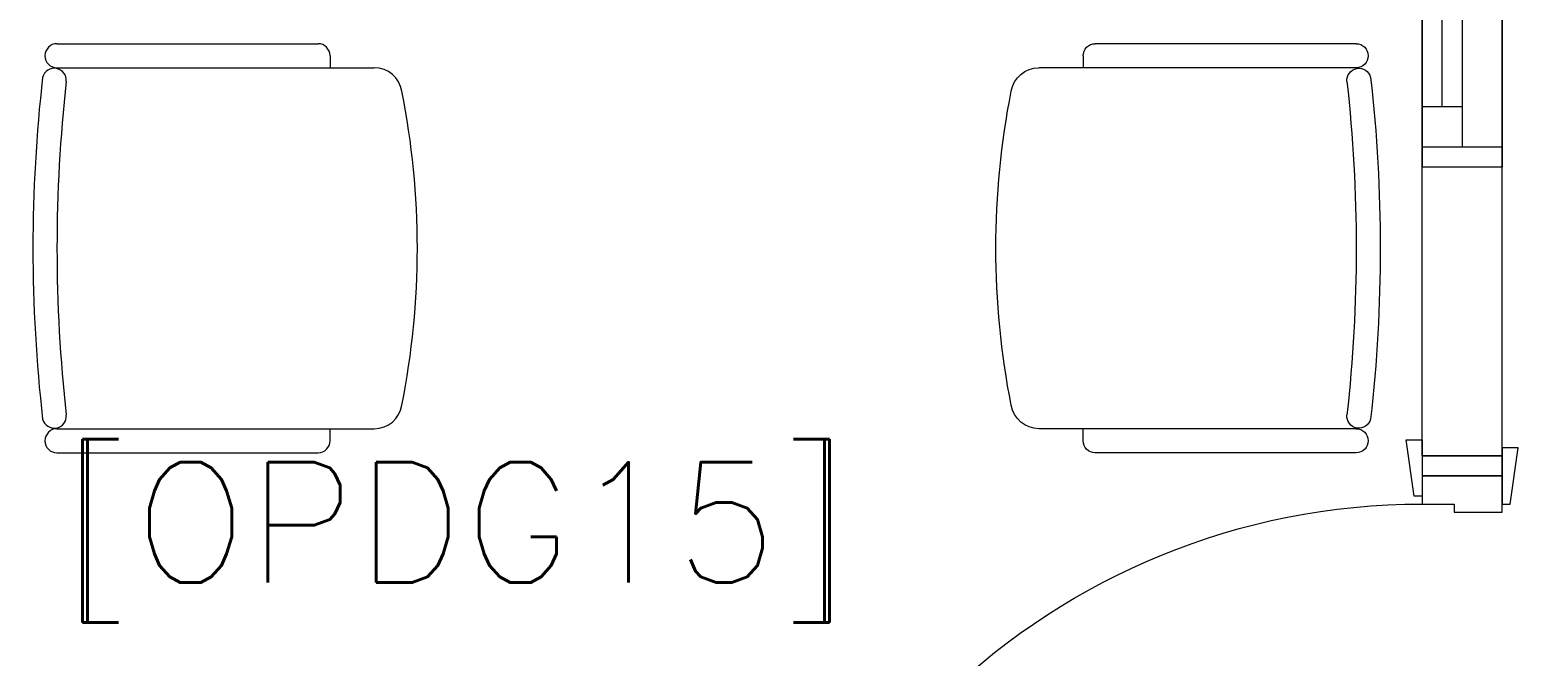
# Model space of a CAD drawing. Header units: inches. Extents: x -501855 to 57169, y -29325 to 19878.
# Drawn here: x 15961 to 17818, y -6337 to -5556 of the extents above; entities that cross this region are included whole.
import ezdxf

# ---------------------------------------------------------------- set-up
doc = ezdxf.new("R2010")
doc.units = ezdxf.units.IN
doc.header["$LTSCALE"] = 25
doc.header["$MEASUREMENT"] = 0
doc.linetypes.add('DASHDOT', pattern=[25.4, 12.7, -6.35, 0, -6.35])
doc.layers.get('0').update_dxf_attribs({"color": 8})
for name, color, linetype, lineweight in [('00-Ground Floor$0$72_EGR_BASE_TEXT', 252, 'Continuous', 5), ('00-Ground Floor$0$Aluminum', 251, 'Continuous', 5), ('00-Ground Floor$0$LOADING', 253, 'Continuous', 5), ('00-Ground Floor$0$Walls', 251, 'Continuous', 5), ('00-Ground Floor$0$Wooden Joinery', 251, 'Continuous', 5), ('E-LITE-CLNG-CNDT', 6, 'DASHDOT', 35)]:
    doc.layers.add(name, color=color, linetype=linetype, lineweight=lineweight)
doc.styles.add('00-Ground Floor$0$SIMPLEX', font='SIMPLEX.shx', dxfattribs={"height": 150})

# ---------------------------------------------------------------- blocks, each defined once
blk = doc.blocks.new('00-Ground Floor$0$A$C72370EFE')
at = {"layer": '00-Ground Floor$0$Wooden Joinery'}
for p, q in [((-0.01, -0.03), (-0.01, -0.07)), ((0, -0.03), (-0.01, -0.03)), ((0.04, -0.03), (0.05, -0.03)), ((0.05, -0.03), (0.05, -0.07)), ((-0.01, -0.04), (-0.02, -0.04)), ((0.05, -0.04), (0.06, -0.04)), ((-0.05, -0.07), (-0.05, -0.16)), ((-0.03, -0.07), (-0.03, -0.16)), ((-0.01, -0.06), (-0.02, -0.06)), ((0, -0.07), (-0.01, -0.07)), ((0.04, -0.07), (0.05, -0.07)), ((0.05, -0.06), (0.06, -0.06)), ((0.07, -0.07), (0.07, -0.16)), ((0.09, -0.07), (0.09, -0.16)), ((-0.01, -0.17), (-0.02, -0.17)), ((-0.01, -0.17), (-0.01, -0.19)), ((0.05, -0.17), (0.06, -0.17)), ((0.05, -0.17), (0.05, -0.19)), ((-0.01, -0.19), (-0.02, -0.19)), ((0.05, -0.19), (0.06, -0.19))]:
    blk.add_line(p, q, dxfattribs=at)
for centre, radius, start, end in [((-0.02, -0.07), 0.03, 90, 180), ((0.06, -0.07), 0.03, 0, 90), ((-0.02, -0.07), 0.01, 90, 180), ((0.06, -0.07), 0.01, 0, 90), ((-0.02, -0.16), 0.03, 180, 270), ((-0.02, -0.16), 0.01, 180, 270), ((0.06, -0.16), 0.01, 270, 0), ((0.06, -0.16), 0.03, 270, 0)]:
    blk.add_arc(centre, radius, start, end, dxfattribs=at)
blk = doc.blocks.new('00-Ground Floor$0$A$C5DAD61B4')
at = {"layer": '00-Ground Floor$0$Wooden Joinery'}
for points in [[(80, 959.1), (80, 969.1), (10, 979.1), (10, 959.1)], [(940, 959.1), (940, 969.1), (1010, 979.1), (1010, 959.1)], [(70, 859.1), (70, 849.1), (0, 839.1), (0, 859.1)], [(120, 859.1), (120, 0), (80, 0), (80, 859.1)], [(950, 859.1), (950, 849.1), (1020, 839.1), (1020, 859.1)]]:
    blk.add_lwpolyline(points, close=True, dxfattribs=at)
for points in [[(45, 859.1), (45, 959.1), (20, 959.1), (20, 859.1), (45, 859.1)], [(45, 859.1), (80, 859.1), (80, 899.1), (90, 899.1), (90, 959.1), (45, 959.1), (45, 859.1)], [(975, 859.1), (940, 859.1), (940, 899.1), (930, 899.1), (930, 959.1), (975, 959.1), (975, 859.1)], [(975, 859.1), (975, 959.1), (1000, 959.1), (1000, 859.1), (975, 859.1)]]:
    blk.add_lwpolyline(points, dxfattribs=at)
blk.add_arc((80, 859.1), 860, 272.666, 0, dxfattribs=at)
at = {"layer": '00-Ground Floor$0$Wooden Joinery', "xscale": 999.9999999998854, "yscale": 999.9999999998854, "zscale": 999.9999999998854, "rotation": 180}
blk.add_blockref('00-Ground Floor$0$A$C72370EFE', (120, 0), dxfattribs=at)
blk = doc.blocks.new('00-Ground Floor$0$GF21016-P')
at = {"layer": '00-Ground Floor$0$LOADING', "extrusion": (-1.24384e-09, -1.20261e-09, -1)}
for p, q in [((0.0128, 0.0179), (0.0128, 0.4136)), ((0.4628, 0.0179), (0.4628, 0.4136)), ((-0.0022, 0.3585), (0.0128, 0.3585)), ((0.4778, 0.3585), (0.4628, 0.3585)), ((-0.0172, 0.0179), (-0.0172, 0.3435)), ((0.4928, 0.0179), (0.4928, 0.3435)), ((0.4778, 0.0029), (0.4778, 0.0029))]:
    blk.add_line(p, q, dxfattribs=at)
for centre, radius, start, end in [((-0.2378, -0.5362), 1.0036, 78.7568, 101.2432), ((-0.0478, 0.4136), 0.035, 0, 80.6557), ((-0.4278, 0.4136), 0.035, 99.3443, 180), ((0.0022, 0.3435), 0.015, 0, 90), ((-0.4778, 0.3435), 0.015, 90, 180), ((-0.0284, 0.0145), 0.015, 284.3864, 95.5209), ((-0.2378, 1.8928), 1.8749, 263.6341, 276.3659), ((-0.4471, 0.0145), 0.015, 84.4791, 255.6136), ((0.0022, 0.0179), 0.015, 270, 0), ((0.0022, 0.0179), 0.015, 180, 270), ((-0.2378, 1.8734), 1.8855, 263.5119, 276.4881), ((-0.4778, 0.0179), 0.015, 270, 0), ((-0.4778, 0.0179), 0.015, 180, 270)]:
    blk.add_arc(centre, radius, start, end, dxfattribs=at)
blk = doc.blocks.new('00-Ground Floor$0$A$C37be4daf')
at = {"layer": '00-Ground Floor$0$Aluminum'}
for p, q in [((1416, 598.2), (216, 598.2)), ((241, 498.2), (241, 598.2)), ((291, 548.2), (291, 598.2)), ((1341, 548.2), (1341, 598.2)), ((1391, 498.2), (1391, 598.2)), ((291, 573.2), (1341, 573.2)), ((1391, 548.2), (241, 548.2)), ((1416, 498.2), (216, 498.2))]:
    blk.add_line(p, q, dxfattribs=at)
at = {"layer": '00-Ground Floor$0$Walls'}
for p, q in [((216, 498.2), (216, 598.2)), ((1416, 498.2), (1416, 598.2))]:
    blk.add_line(p, q, dxfattribs=at)
blk = doc.blocks.new('00-Ground Floor')
at = {"layer": '00-Ground Floor$0$Walls'}
for p, q in [((17797.7, -6087.4, 0), (17797.7, -4067.4, 0)), ((17697.7, -6087.4, 0), (17697.7, -4167.4, 0)), ((17697.7, -6087.4, 0), (17797.7, -6087.4, 0))]:
    blk.add_line(p, q, dxfattribs=at)
at = {"rotation": 90}
blk.add_blockref('00-Ground Floor$0$A$C37be4daf', (18296, -5943.4, 0), dxfattribs=at)
at = {"layer": '00-Ground Floor$0$LOADING', "extrusion": (2.24019e-05, 2.67576e-11, 1), "xscale": -1000.000000000005, "yscale": 1000.000000000005, "zscale": -1000.000000000005, "rotation": 270.0000251123527}
blk.add_blockref('00-Ground Floor$0$GF21016-P', (15977.1, -6066.3, 0.4), dxfattribs=at)
at = {"layer": '00-Ground Floor$0$LOADING', "extrusion": (-2.24019e-05, 2.67576e-11, 1), "xscale": 1000.000000000005, "yscale": 1000.000000000005, "zscale": -1000.000000000002, "rotation": 89.9999748876473}
blk.add_blockref('00-Ground Floor$0$GF21016-P', (17633.5, -6066.3, -0.4), dxfattribs=at)
at = {"layer": '00-Ground Floor$0$Wooden Joinery', "xscale": -1, "rotation": 270}
blk.add_blockref('00-Ground Floor$0$A$C5DAD61B4', (16838.7, -7087.4, 0), dxfattribs=at)
at = {"layer": '00-Ground Floor$0$72_EGR_BASE_TEXT', "insert": (16492.7, -6095.3, 0), "char_height": 150, "attachment_point": 2, "style": '00-Ground Floor$0$SIMPLEX'}
blk.add_mtext('[OPDG15]', dxfattribs=at)

msp = doc.modelspace()

# ---------------------------------------------------------------- block references
at = {"layer": 'E-LITE-CLNG-CNDT'}
msp.add_blockref('00-Ground Floor', (0, 0), dxfattribs=at)

doc.saveas('drawing.dxf')
